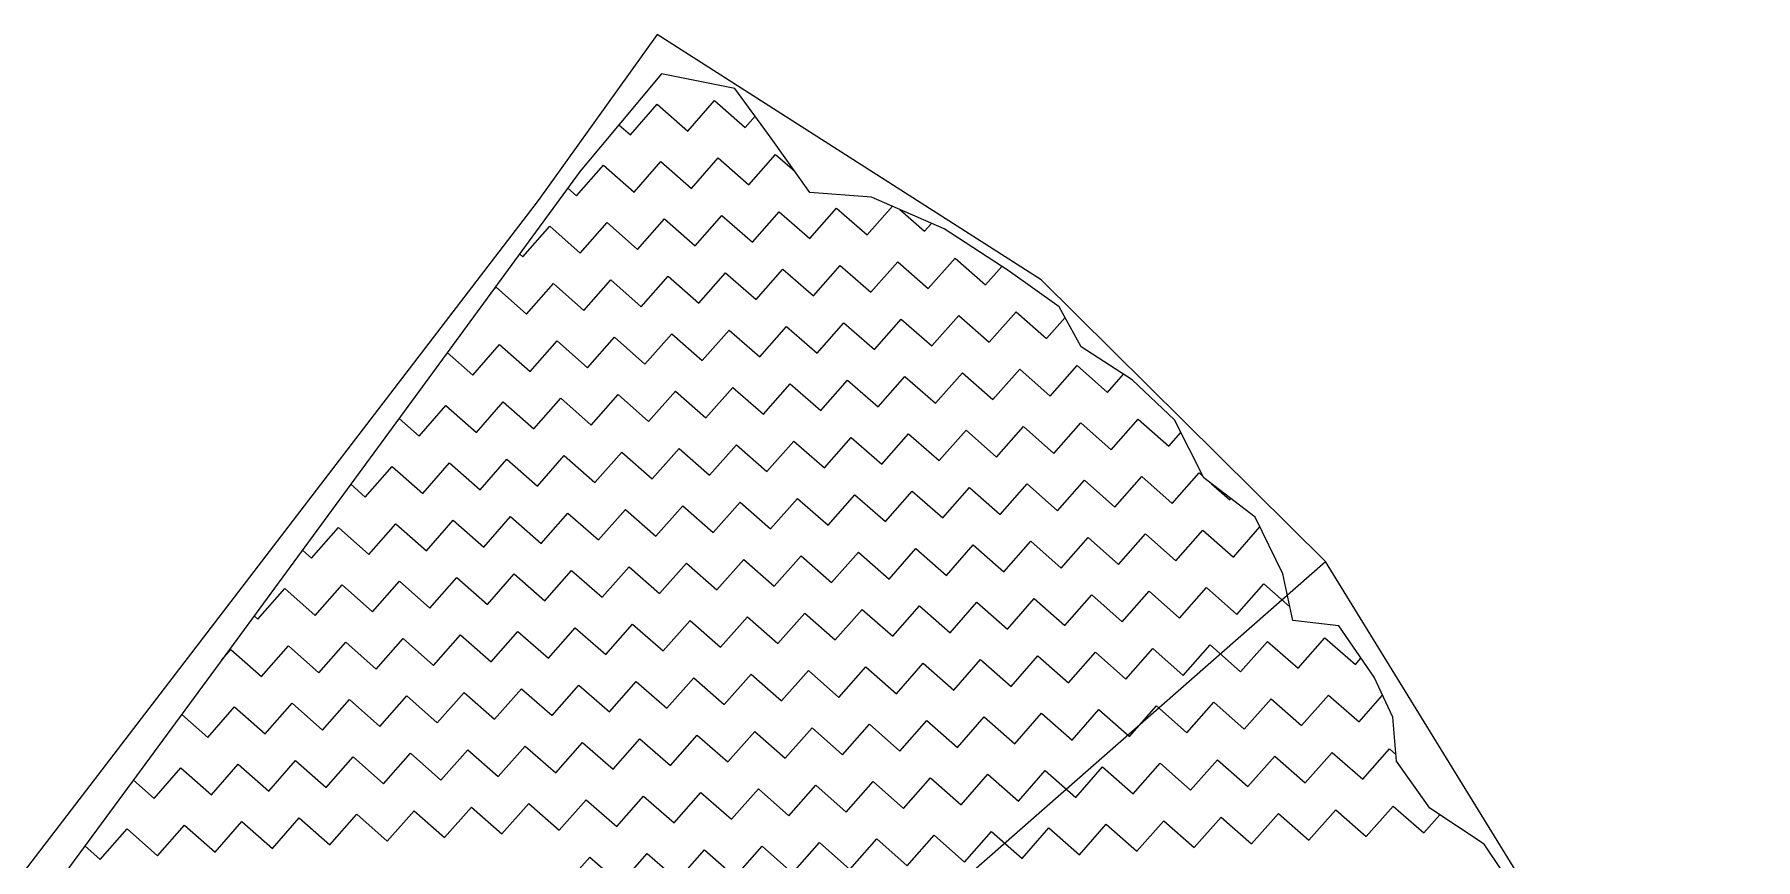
# Model space of a CAD drawing. Header units: metres. Extents: x 316400 to 324250, y 1868140 to 1873603.
# Drawn here: x 323502 to 324223, y 1869830 to 1870175 of the extents above; entities that cross this region are included whole.
import ezdxf

# ---------------------------------------------------------------- set-up
doc = ezdxf.new("R2010")
doc.units = ezdxf.units.M
for name, color, linetype in [('POLY_HATCH', 12, 'Continuous'), ('POLY_PARCEL', 6, 'Continuous'), ('V_BOUND_LINE', 7, 'Continuous')]:
    doc.layers.add(name, color=color, linetype=linetype)

msp = doc.modelspace()

# ---------------------------------------------------------------- linework, layer by layer
at = {"layer": 'POLY_HATCH'}
for p, q in [((323764.7, 1870158.79), (323730.58, 1870117.96)), ((323795.32, 1870152.6), (323764.7, 1870158.79)), ((323810.63, 1870131.79), (323795.32, 1870152.6)), ((323826.71, 1870109.07), (323810.63, 1870131.79)), ((323730.58, 1870117.96), (323661.53, 1870023.57)), ((323852.52, 1870107.12), (323826.71, 1870109.07)), ((323882.95, 1870093.77), (323852.52, 1870107.12)), ((323909.75, 1870076.28), (323882.95, 1870093.77)), ((323931.2, 1870061.06), (323909.75, 1870076.28)), ((323940.4, 1870044.41), (323931.2, 1870061.06)), ((323961.77, 1870030.48), (323940.4, 1870044.41)), ((323979.42, 1870013.72), (323961.77, 1870030.48)), ((323661.53, 1870023.57), (323585.29, 1869919.62)), ((323991.69, 1869989.46), (323979.42, 1870013.72)), ((324013.23, 1869972.94), (323991.69, 1869989.46)), ((324024.82, 1869949.3), (324013.23, 1869972.94)), ((324029, 1869929.73), (324024.82, 1869949.3)), ((324048.33, 1869927.38), (324029, 1869929.73)), ((324063.03, 1869905.88), (324048.33, 1869927.38)), ((323585.29, 1869919.62), (323507.84, 1869814.3)), ((324070.92, 1869889.15), (324063.03, 1869905.88)), ((324072.43, 1869870.72), (324070.92, 1869889.15)), ((324086.36, 1869851.12), (324072.43, 1869870.72)), ((324109.11, 1869835.98), (324086.36, 1869851.12)), ((324125.27, 1869811.97), (324109.11, 1869835.98))]:
    msp.add_line(p, q, dxfattribs=at)
at = {"layer": 'POLY_HATCH', "linetype": 'Continuous', "ltscale": 10}
for p, q in [((323751.6, 1870133.2), (323762.85, 1870145.97)), ((323762.85, 1870145.97), (323775.63, 1870134.72)), ((323775.63, 1870134.72), (323786.88, 1870147.5)), ((323786.88, 1870147.5), (323799.66, 1870136.25)), ((323746.83, 1870137.4), (323751.6, 1870133.2)), ((323799.66, 1870136.25), (323803.85, 1870141.01)), ((323729.1, 1870107.64), (323740.35, 1870120.42)), ((323740.35, 1870120.42), (323753.13, 1870109.17)), ((323753.13, 1870109.17), (323764.38, 1870121.95)), ((323764.38, 1870121.95), (323777.16, 1870110.69)), ((323777.16, 1870110.69), (323788.41, 1870123.47)), ((323788.41, 1870123.47), (323801.19, 1870112.22)), ((323801.19, 1870112.22), (323812.44, 1870125)), ((323812.44, 1870125), (323820.41, 1870117.98)), ((323725.41, 1870110.89), (323729.1, 1870107.64)), ((323778.68, 1870086.67), (323789.93, 1870099.44)), ((323789.93, 1870099.44), (323802.71, 1870088.19)), ((323802.71, 1870088.19), (323813.96, 1870100.97)), ((323813.96, 1870100.97), (323826.74, 1870089.72)), ((323826.74, 1870089.72), (323837.99, 1870102.5)), ((323837.99, 1870102.5), (323850.77, 1870091.25)), ((323850.77, 1870091.25), (323861.34, 1870103.25)), ((323864.44, 1870101.89), (323874.8, 1870092.77)), ((323706.6, 1870082.09), (323717.85, 1870094.86)), ((323717.85, 1870094.86), (323730.63, 1870083.61)), ((323730.63, 1870083.61), (323741.88, 1870096.39)), ((323741.88, 1870096.39), (323754.66, 1870085.14)), ((323754.66, 1870085.14), (323765.91, 1870097.92)), ((323765.91, 1870097.92), (323778.68, 1870086.67)), ((323874.8, 1870092.77), (323877.7, 1870096.07)), ((323705.22, 1870083.3), (323706.6, 1870082.09)), ((323804.24, 1870064.16), (323815.49, 1870076.94)), ((323815.49, 1870076.94), (323828.27, 1870065.69)), ((323828.27, 1870065.69), (323839.52, 1870078.47)), ((323839.52, 1870078.47), (323852.3, 1870067.22)), ((323852.3, 1870067.22), (323863.55, 1870079.99)), ((323863.55, 1870079.99), (323876.32, 1870068.74)), ((323876.32, 1870068.74), (323887.58, 1870081.52)), ((323887.58, 1870081.52), (323900.35, 1870070.27)), ((323900.35, 1870070.27), (323907.14, 1870077.98)), ((323708.12, 1870058.06), (323719.38, 1870070.84)), ((323719.38, 1870070.84), (323732.15, 1870059.58)), ((323732.15, 1870059.58), (323743.4, 1870072.36)), ((323743.4, 1870072.36), (323756.18, 1870061.11)), ((323756.18, 1870061.11), (323767.43, 1870073.89)), ((323767.43, 1870073.89), (323780.21, 1870062.64)), ((323780.21, 1870062.64), (323791.46, 1870075.42)), ((323791.46, 1870075.42), (323804.24, 1870064.16)), ((323693.24, 1870066.91), (323695.35, 1870069.31)), ((323695.35, 1870069.31), (323708.12, 1870058.06)), ((323853.82, 1870043.19), (323865.07, 1870055.97)), ((323865.07, 1870055.97), (323877.85, 1870044.72)), ((323877.85, 1870044.72), (323889.1, 1870057.49)), ((323889.1, 1870057.49), (323901.88, 1870046.24)), ((323901.88, 1870046.24), (323913.13, 1870059.02)), ((323913.13, 1870059.02), (323925.91, 1870047.77)), ((323925.91, 1870047.77), (323933.67, 1870056.59)), ((323733.68, 1870035.56), (323744.93, 1870048.33)), ((323744.93, 1870048.33), (323757.71, 1870037.08)), ((323757.71, 1870037.08), (323768.96, 1870049.86)), ((323768.96, 1870049.86), (323781.74, 1870038.61)), ((323781.74, 1870038.61), (323792.99, 1870051.39)), ((323792.99, 1870051.39), (323805.77, 1870040.14)), ((323805.77, 1870040.14), (323817.02, 1870052.91)), ((323817.02, 1870052.91), (323829.79, 1870041.66)), ((323829.79, 1870041.66), (323841.04, 1870054.44)), ((323841.04, 1870054.44), (323853.82, 1870043.19)), ((323674.94, 1870041.91), (323685.62, 1870032.5)), ((323685.62, 1870032.5), (323696.87, 1870045.28)), ((323696.87, 1870045.28), (323709.65, 1870034.03)), ((323709.65, 1870034.03), (323720.9, 1870046.81)), ((323720.9, 1870046.81), (323733.68, 1870035.56)), ((323879.38, 1870020.69), (323890.63, 1870033.46)), ((323890.63, 1870033.46), (323903.41, 1870022.21)), ((323903.41, 1870022.21), (323914.66, 1870034.99)), ((323914.66, 1870034.99), (323927.43, 1870023.74)), ((323927.43, 1870023.74), (323938.69, 1870036.52)), ((323938.69, 1870036.52), (323951.46, 1870025.27)), ((323783.26, 1870014.58), (323794.51, 1870027.36)), ((323794.51, 1870027.36), (323807.29, 1870016.11)), ((323807.29, 1870016.11), (323818.54, 1870028.88)), ((323818.54, 1870028.88), (323831.32, 1870017.63)), ((323831.32, 1870017.63), (323842.57, 1870030.41)), ((323842.57, 1870030.41), (323855.35, 1870019.16)), ((323855.35, 1870019.16), (323866.6, 1870031.94)), ((323866.6, 1870031.94), (323879.38, 1870020.69)), ((323951.46, 1870025.27), (323958.14, 1870032.85)), ((323663.12, 1870006.95), (323674.37, 1870019.73)), ((323674.37, 1870019.73), (323687.15, 1870008.47)), ((323687.15, 1870008.47), (323698.4, 1870021.25)), ((323698.4, 1870021.25), (323711.18, 1870010)), ((323711.18, 1870010), (323722.43, 1870022.78)), ((323722.43, 1870022.78), (323735.21, 1870011.53)), ((323735.21, 1870011.53), (323746.46, 1870024.31)), ((323746.46, 1870024.31), (323759.23, 1870013.05)), ((323759.23, 1870013.05), (323770.49, 1870025.83)), ((323770.49, 1870025.83), (323783.26, 1870014.58)), ((323654.75, 1870014.32), (323663.12, 1870006.95)), ((323928.96, 1869999.71), (323940.21, 1870012.49)), ((323940.21, 1870012.49), (323952.99, 1870001.24)), ((323952.99, 1870001.24), (323964.24, 1870014.01)), ((323964.24, 1870014.01), (323977.02, 1870002.76)), ((323808.82, 1869992.08), (323820.07, 1870004.86)), ((323820.07, 1870004.86), (323832.85, 1869993.6)), ((323832.85, 1869993.6), (323844.1, 1870006.38)), ((323844.1, 1870006.38), (323856.88, 1869995.13)), ((323856.88, 1869995.13), (323868.13, 1870007.91)), ((323868.13, 1870007.91), (323880.9, 1869996.66)), ((323880.9, 1869996.66), (323892.16, 1870009.44)), ((323892.16, 1870009.44), (323904.93, 1869998.18)), ((323904.93, 1869998.18), (323916.18, 1870010.96)), ((323916.18, 1870010.96), (323928.96, 1869999.71)), ((323977.02, 1870002.76), (323982.06, 1870008.49)), ((323712.7, 1869985.97), (323723.95, 1869998.75)), ((323723.95, 1869998.75), (323736.73, 1869987.5)), ((323736.73, 1869987.5), (323747.98, 1870000.28)), ((323747.98, 1870000.28), (323760.76, 1869989.03)), ((323760.76, 1869989.03), (323772.01, 1870001.8)), ((323772.01, 1870001.8), (323784.79, 1869990.55)), ((323784.79, 1869990.55), (323796.04, 1870003.33)), ((323796.04, 1870003.33), (323808.82, 1869992.08)), ((323640.62, 1869981.39), (323651.87, 1869994.17)), ((323651.87, 1869994.17), (323664.65, 1869982.92)), ((323664.65, 1869982.92), (323675.9, 1869995.7)), ((323675.9, 1869995.7), (323688.68, 1869984.45)), ((323688.68, 1869984.45), (323699.93, 1869997.22)), ((323699.93, 1869997.22), (323712.7, 1869985.97)), ((323978.54, 1869978.74), (323989.8, 1869991.51)), ((323989.8, 1869991.51), (323991.35, 1869990.14)), ((323634.53, 1869986.76), (323640.62, 1869981.39)), ((323858.4, 1869971.1), (323869.65, 1869983.88)), ((323869.65, 1869983.88), (323882.43, 1869972.63)), ((323882.43, 1869972.63), (323893.68, 1869985.41)), ((323893.68, 1869985.41), (323906.46, 1869974.16)), ((323906.46, 1869974.16), (323917.71, 1869986.93)), ((323917.71, 1869986.93), (323930.49, 1869975.68)), ((323930.49, 1869975.68), (323941.74, 1869988.46)), ((323941.74, 1869988.46), (323954.52, 1869977.21)), ((323954.52, 1869977.21), (323965.77, 1869989.99)), ((323965.77, 1869989.99), (323978.54, 1869978.74)), ((323995.02, 1869986.91), (324002.57, 1869980.26)), ((323738.26, 1869963.47), (323749.51, 1869976.25)), ((323749.51, 1869976.25), (323762.29, 1869965)), ((323762.29, 1869965), (323773.54, 1869977.77)), ((323773.54, 1869977.77), (323786.32, 1869966.52)), ((323786.32, 1869966.52), (323797.57, 1869979.3)), ((323797.57, 1869979.3), (323810.34, 1869968.05)), ((323810.34, 1869968.05), (323821.6, 1869980.83)), ((323821.6, 1869980.83), (323834.37, 1869969.58)), ((323834.37, 1869969.58), (323845.62, 1869982.35)), ((323845.62, 1869982.35), (323858.4, 1869971.1)), ((324002.57, 1869980.26), (324003.02, 1869980.77)), ((323618.12, 1869955.84), (323629.37, 1869968.62)), ((323629.37, 1869968.62), (323642.14, 1869957.36)), ((323642.14, 1869957.36), (323653.4, 1869970.14)), ((323653.4, 1869970.14), (323666.17, 1869958.89)), ((323666.17, 1869958.89), (323677.42, 1869971.67)), ((323677.42, 1869971.67), (323690.2, 1869960.42)), ((323690.2, 1869960.42), (323701.45, 1869973.2)), ((323701.45, 1869973.2), (323714.23, 1869961.94)), ((323714.23, 1869961.94), (323725.48, 1869974.72)), ((323725.48, 1869974.72), (323738.26, 1869963.47)), ((324004.1, 1869956.23), (324015.23, 1869968.87)), ((323883.96, 1869948.6), (323895.21, 1869961.38)), ((323895.21, 1869961.38), (323907.99, 1869950.13)), ((323907.99, 1869950.13), (323919.24, 1869962.9)), ((323919.24, 1869962.9), (323932.01, 1869951.65)), ((323932.01, 1869951.65), (323943.27, 1869964.43)), ((323943.27, 1869964.43), (323956.04, 1869953.18)), ((323956.04, 1869953.18), (323967.29, 1869965.96)), ((323967.29, 1869965.96), (323980.07, 1869954.71)), ((323980.07, 1869954.71), (323991.32, 1869967.48)), ((323991.32, 1869967.48), (324004.1, 1869956.23)), ((323614.31, 1869959.19), (323618.12, 1869955.84)), ((323787.84, 1869942.49), (323799.09, 1869955.27)), ((323799.09, 1869955.27), (323811.87, 1869944.02)), ((323811.87, 1869944.02), (323823.12, 1869956.8)), ((323823.12, 1869956.8), (323835.9, 1869945.55)), ((323835.9, 1869945.55), (323847.15, 1869958.33)), ((323847.15, 1869958.33), (323859.93, 1869947.07)), ((323859.93, 1869947.07), (323871.18, 1869959.85)), ((323871.18, 1869959.85), (323883.96, 1869948.6)), ((323667.7, 1869934.86), (323678.95, 1869947.64)), ((323678.95, 1869947.64), (323691.73, 1869936.39)), ((323691.73, 1869936.39), (323702.98, 1869949.17)), ((323702.98, 1869949.17), (323715.76, 1869937.92)), ((323715.76, 1869937.92), (323727.01, 1869950.69)), ((323727.01, 1869950.69), (323739.79, 1869939.44)), ((323739.79, 1869939.44), (323751.04, 1869952.22)), ((323751.04, 1869952.22), (323763.81, 1869940.97)), ((323763.81, 1869940.97), (323775.07, 1869953.75)), ((323775.07, 1869953.75), (323787.84, 1869942.49)), ((323595.61, 1869930.28), (323606.87, 1869943.06)), ((323606.87, 1869943.06), (323619.64, 1869931.81)), ((323619.64, 1869931.81), (323630.89, 1869944.59)), ((323630.89, 1869944.59), (323643.67, 1869933.34)), ((323643.67, 1869933.34), (323654.92, 1869946.11)), ((323654.92, 1869946.11), (323667.7, 1869934.86)), ((323933.54, 1869927.63), (323944.79, 1869940.4)), ((323944.79, 1869940.4), (323957.57, 1869929.15)), ((323957.57, 1869929.15), (323968.82, 1869941.93)), ((323968.82, 1869941.93), (323981.6, 1869930.68)), ((323981.6, 1869930.68), (323992.85, 1869943.46)), ((323992.85, 1869943.46), (324005.63, 1869932.2)), ((324005.63, 1869932.2), (324016.88, 1869944.98)), ((324016.88, 1869944.98), (324027.79, 1869935.37)), ((323813.4, 1869919.99), (323824.65, 1869932.77)), ((323824.65, 1869932.77), (323837.43, 1869921.52)), ((323837.43, 1869921.52), (323848.68, 1869934.3)), ((323848.68, 1869934.3), (323861.45, 1869923.05)), ((323861.45, 1869923.05), (323872.71, 1869935.82)), ((323872.71, 1869935.82), (323885.48, 1869924.57)), ((323885.48, 1869924.57), (323896.73, 1869937.35)), ((323896.73, 1869937.35), (323909.51, 1869926.1)), ((323909.51, 1869926.1), (323920.76, 1869938.88)), ((323920.76, 1869938.88), (323933.54, 1869927.63)), ((323594.09, 1869931.62), (323595.61, 1869930.28)), ((323717.28, 1869913.89), (323728.53, 1869926.66)), ((323728.53, 1869926.66), (323741.31, 1869915.41)), ((323741.31, 1869915.41), (323752.56, 1869928.19)), ((323752.56, 1869928.19), (323765.34, 1869916.94)), ((323765.34, 1869916.94), (323776.59, 1869929.72)), ((323776.59, 1869929.72), (323789.37, 1869918.47)), ((323789.37, 1869918.47), (323800.62, 1869931.24)), ((323800.62, 1869931.24), (323813.4, 1869919.99)), ((323597.14, 1869906.25), (323608.39, 1869919.03)), ((323608.39, 1869919.03), (323621.17, 1869907.78)), ((323621.17, 1869907.78), (323632.42, 1869920.56)), ((323632.42, 1869920.56), (323645.2, 1869909.31)), ((323645.2, 1869909.31), (323656.45, 1869922.09)), ((323656.45, 1869922.09), (323669.23, 1869910.83)), ((323669.23, 1869910.83), (323680.48, 1869923.61)), ((323680.48, 1869923.61), (323693.25, 1869912.36)), ((323693.25, 1869912.36), (323704.51, 1869925.14)), ((323704.51, 1869925.14), (323717.28, 1869913.89)), ((323983.12, 1869906.65), (323994.38, 1869919.43)), ((323994.38, 1869919.43), (324007.15, 1869908.18)), ((324007.15, 1869908.18), (324018.4, 1869920.95)), ((324018.4, 1869920.95), (324031.18, 1869909.7)), ((324031.18, 1869909.7), (324042.43, 1869922.48)), ((324042.43, 1869922.48), (324055.21, 1869911.23)), ((323580.54, 1869913.16), (323584.36, 1869917.51)), ((323584.36, 1869917.51), (323597.14, 1869906.25)), ((323862.98, 1869899.02), (323874.23, 1869911.79)), ((323874.23, 1869911.79), (323887.01, 1869900.54)), ((323887.01, 1869900.54), (323898.26, 1869913.32)), ((323898.26, 1869913.32), (323911.04, 1869902.07)), ((323911.04, 1869902.07), (323922.29, 1869914.85)), ((323922.29, 1869914.85), (323935.07, 1869903.6)), ((323935.07, 1869903.6), (323946.32, 1869916.37)), ((323946.32, 1869916.37), (323959.1, 1869905.12)), ((323959.1, 1869905.12), (323970.35, 1869917.9)), ((323970.35, 1869917.9), (323983.12, 1869906.65)), ((324055.21, 1869911.23), (324057.55, 1869913.89)), ((323742.84, 1869891.38), (323754.09, 1869904.16)), ((323754.09, 1869904.16), (323766.87, 1869892.91)), ((323766.87, 1869892.91), (323778.12, 1869905.69)), ((323778.12, 1869905.69), (323790.9, 1869894.44)), ((323790.9, 1869894.44), (323802.15, 1869907.22)), ((323802.15, 1869907.22), (323814.92, 1869895.96)), ((323814.92, 1869895.96), (323826.18, 1869908.74)), ((323826.18, 1869908.74), (323838.95, 1869897.49)), ((323838.95, 1869897.49), (323850.2, 1869910.27)), ((323850.2, 1869910.27), (323862.98, 1869899.02)), ((323622.7, 1869883.75), (323633.95, 1869896.53)), ((323633.95, 1869896.53), (323646.72, 1869885.28)), ((323646.72, 1869885.28), (323657.98, 1869898.06)), ((323657.98, 1869898.06), (323670.75, 1869886.81)), ((323670.75, 1869886.81), (323682, 1869899.58)), ((323682, 1869899.58), (323694.78, 1869888.33)), ((323694.78, 1869888.33), (323706.03, 1869901.11)), ((323706.03, 1869901.11), (323718.81, 1869889.86)), ((323718.81, 1869889.86), (323730.06, 1869902.64)), ((323730.06, 1869902.64), (323742.84, 1869891.38)), ((324008.68, 1869884.15), (324019.93, 1869896.92)), ((324019.93, 1869896.92), (324032.71, 1869885.67)), ((324032.71, 1869885.67), (324043.96, 1869898.45)), ((324043.96, 1869898.45), (324056.74, 1869887.2)), ((324056.74, 1869887.2), (324066.57, 1869898.37)), ((323563.73, 1869890.31), (323574.64, 1869880.7)), ((323574.64, 1869880.7), (323585.89, 1869893.48)), ((323585.89, 1869893.48), (323598.67, 1869882.23)), ((323598.67, 1869882.23), (323609.92, 1869895)), ((323609.92, 1869895), (323622.7, 1869883.75)), ((323888.54, 1869876.52), (323899.79, 1869889.29)), ((323899.79, 1869889.29), (323912.56, 1869878.04)), ((323912.56, 1869878.04), (323923.82, 1869890.82)), ((323923.82, 1869890.82), (323936.59, 1869879.57)), ((323936.59, 1869879.57), (323947.84, 1869892.35)), ((323947.84, 1869892.35), (323960.62, 1869881.09)), ((323960.62, 1869881.09), (323971.87, 1869893.87)), ((323971.87, 1869893.87), (323984.65, 1869882.62)), ((323984.65, 1869882.62), (323995.9, 1869895.4)), ((323995.9, 1869895.4), (324008.68, 1869884.15)), ((323792.42, 1869870.41), (323803.67, 1869883.19)), ((323803.67, 1869883.19), (323816.45, 1869871.94)), ((323816.45, 1869871.94), (323827.7, 1869884.71)), ((323827.7, 1869884.71), (323840.48, 1869873.46)), ((323840.48, 1869873.46), (323851.73, 1869886.24)), ((323851.73, 1869886.24), (323864.51, 1869874.99)), ((323864.51, 1869874.99), (323875.76, 1869887.77)), ((323875.76, 1869887.77), (323888.54, 1869876.52)), ((323672.28, 1869862.78), (323683.53, 1869875.55)), ((323683.53, 1869875.55), (323696.31, 1869864.3)), ((323696.31, 1869864.3), (323707.56, 1869877.08)), ((323707.56, 1869877.08), (323720.34, 1869865.83)), ((323720.34, 1869865.83), (323731.59, 1869878.61)), ((323731.59, 1869878.61), (323744.36, 1869867.36)), ((323744.36, 1869867.36), (323755.62, 1869880.13)), ((323755.62, 1869880.13), (323768.39, 1869868.88)), ((323768.39, 1869868.88), (323779.64, 1869881.66)), ((323779.64, 1869881.66), (323792.42, 1869870.41)), ((324058.26, 1869863.17), (324069.51, 1869875.95)), ((324069.51, 1869875.95), (324072.19, 1869873.59)), ((323552.14, 1869855.14), (323563.39, 1869867.92)), ((323563.39, 1869867.92), (323576.16, 1869856.67)), ((323576.16, 1869856.67), (323587.42, 1869869.45)), ((323587.42, 1869869.45), (323600.19, 1869858.2)), ((323600.19, 1869858.2), (323611.44, 1869870.98)), ((323611.44, 1869870.98), (323624.22, 1869859.72)), ((323624.22, 1869859.72), (323635.47, 1869872.5)), ((323635.47, 1869872.5), (323648.25, 1869861.25)), ((323648.25, 1869861.25), (323659.5, 1869874.03)), ((323659.5, 1869874.03), (323672.28, 1869862.78)), ((323938.12, 1869855.54), (323949.37, 1869868.32)), ((323949.37, 1869868.32), (323962.15, 1869857.07)), ((323962.15, 1869857.07), (323973.4, 1869869.84)), ((323973.4, 1869869.84), (323986.18, 1869858.59)), ((323986.18, 1869858.59), (323997.43, 1869871.37)), ((323997.43, 1869871.37), (324010.21, 1869860.12)), ((324010.21, 1869860.12), (324021.46, 1869872.9)), ((324021.46, 1869872.9), (324034.23, 1869861.65)), ((324034.23, 1869861.65), (324045.49, 1869874.42)), ((324045.49, 1869874.42), (324058.26, 1869863.17)), ((323543.48, 1869862.77), (323552.14, 1869855.14)), ((323817.98, 1869847.91), (323829.23, 1869860.68)), ((323829.23, 1869860.68), (323842.01, 1869849.43)), ((323842.01, 1869849.43), (323853.26, 1869862.21)), ((323853.26, 1869862.21), (323866.03, 1869850.96)), ((323866.03, 1869850.96), (323877.29, 1869863.74)), ((323877.29, 1869863.74), (323890.06, 1869852.49)), ((323890.06, 1869852.49), (323901.31, 1869865.26)), ((323901.31, 1869865.26), (323914.09, 1869854.01)), ((323914.09, 1869854.01), (323925.34, 1869866.79)), ((323925.34, 1869866.79), (323938.12, 1869855.54)), ((323721.86, 1869841.8), (323733.11, 1869854.58)), ((323733.11, 1869854.58), (323745.89, 1869843.33)), ((323745.89, 1869843.33), (323757.14, 1869856.11)), ((323757.14, 1869856.11), (323769.92, 1869844.85)), ((323769.92, 1869844.85), (323781.17, 1869857.63)), ((323781.17, 1869857.63), (323793.95, 1869846.38)), ((323793.95, 1869846.38), (323805.2, 1869859.16)), ((323805.2, 1869859.16), (323817.98, 1869847.91)), ((323601.72, 1869834.17), (323612.97, 1869846.95)), ((323612.97, 1869846.95), (323625.75, 1869835.7)), ((323625.75, 1869835.7), (323637, 1869848.47)), ((323637, 1869848.47), (323649.78, 1869837.22)), ((323649.78, 1869837.22), (323661.03, 1869850)), ((323661.03, 1869850), (323673.81, 1869838.75)), ((323673.81, 1869838.75), (323685.06, 1869851.53)), ((323685.06, 1869851.53), (323697.83, 1869840.27)), ((323697.83, 1869840.27), (323709.09, 1869853.05)), ((323709.09, 1869853.05), (323721.86, 1869841.8)), ((323987.7, 1869834.56), (323998.95, 1869847.34)), ((323998.95, 1869847.34), (324011.73, 1869836.09)), ((324011.73, 1869836.09), (324022.98, 1869848.87)), ((324022.98, 1869848.87), (324035.76, 1869837.62)), ((324035.76, 1869837.62), (324047.01, 1869850.39)), ((324047.01, 1869850.39), (324059.79, 1869839.14)), ((324059.79, 1869839.14), (324071.04, 1869851.92)), ((324071.04, 1869851.92), (324083.82, 1869840.67)), ((324083.82, 1869840.67), (324090.56, 1869848.32)), ((323529.63, 1869829.59), (323540.89, 1869842.37)), ((323540.89, 1869842.37), (323553.66, 1869831.12)), ((323553.66, 1869831.12), (323564.91, 1869843.89)), ((323564.91, 1869843.89), (323577.69, 1869832.64)), ((323577.69, 1869832.64), (323588.94, 1869845.42)), ((323588.94, 1869845.42), (323601.72, 1869834.17)), ((323867.56, 1869826.93), (323878.81, 1869839.71)), ((323878.81, 1869839.71), (323891.59, 1869828.46)), ((323891.59, 1869828.46), (323902.84, 1869841.24)), ((323902.84, 1869841.24), (323915.62, 1869829.98)), ((323915.62, 1869829.98), (323926.87, 1869842.76)), ((323926.87, 1869842.76), (323939.65, 1869831.51)), ((323939.65, 1869831.51), (323950.9, 1869844.29)), ((323950.9, 1869844.29), (323963.67, 1869833.04)), ((323963.67, 1869833.04), (323974.93, 1869845.81)), ((323974.93, 1869845.81), (323987.7, 1869834.56)), ((323523.23, 1869835.23), (323529.63, 1869829.59)), ((323747.42, 1869819.3), (323758.67, 1869832.08)), ((323758.67, 1869832.08), (323771.45, 1869820.83)), ((323771.45, 1869820.83), (323782.7, 1869833.6)), ((323782.7, 1869833.6), (323795.47, 1869822.35)), ((323795.47, 1869822.35), (323806.73, 1869835.13)), ((323806.73, 1869835.13), (323819.5, 1869823.88)), ((323819.5, 1869823.88), (323830.75, 1869836.66)), ((323830.75, 1869836.66), (323843.53, 1869825.4)), ((323843.53, 1869825.4), (323854.78, 1869838.18)), ((323854.78, 1869838.18), (323867.56, 1869826.93)), ((323723.39, 1869817.77), (323734.64, 1869830.55)), ((323734.64, 1869830.55), (323747.42, 1869819.3))]:
    msp.add_line(p, q, dxfattribs=at)
at = {"layer": 'POLY_PARCEL'}
msp.add_line((323664.41, 1869622.28), (324042.72, 1869954.4), dxfattribs=at)
at = {"layer": 'V_BOUND_LINE'}
for p, q in [((323762.89, 1870175.25), (323713.01, 1870105.62)), ((323923.67, 1870072.43), (323762.89, 1870175.25)), ((323713.01, 1870105.62), (323454.03, 1869767.6)), ((324042.72, 1869954.4), (323923.67, 1870072.43)), ((324222.78, 1869661.88), (324042.72, 1869954.4))]:
    msp.add_line(p, q, dxfattribs=at)

doc.saveas('drawing.dxf')
